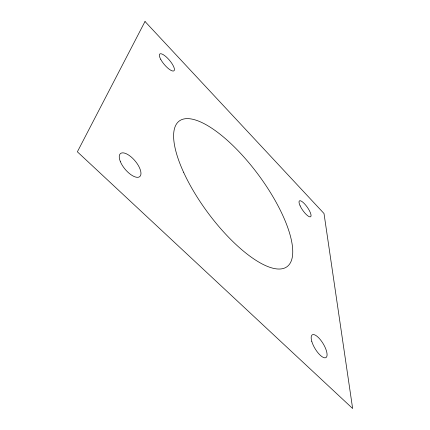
<?xml version="1.0" encoding="UTF-8"?>
<svg xmlns="http://www.w3.org/2000/svg" width="430" height="430" viewBox="0 0 430 430"><rect width="100%" height="100%" fill="white"/><g stroke="black" fill="none" stroke-linecap="round" stroke-linejoin="round"><path stroke-width="0.64" d="M145.012 21.5L77.368 151.811L352.632 408.5L324.01 213.511L145.012 21.5M300.14 205.879A9.702 2.752 54.8 0 0 310.524 216.79A9.702 2.752 54.8 0 0 304.445 203.723A9.702 2.752 54.8 0 0 300.14 205.879M160.782 59.464A10.992 3.349 49.7 0 0 173.784 70.912A10.992 3.349 49.7 0 0 166.093 56.782A10.992 3.349 49.7 0 0 160.782 59.464M183.75 172.607A90.601 31.583 53.5 0 0 286.665 266.939A90.601 31.583 53.5 0 0 229.099 141.943A90.601 31.583 53.5 0 0 183.75 172.607M120.319 161.508A15.023 6.504 50 0 0 139.078 177.02A15.023 6.504 50 0 0 130.903 156.73A15.023 6.504 50 0 0 120.319 161.508M311.766 341.339A13.287 4.752 59 0 0 325.429 357.792A13.287 4.752 59 0 0 320.162 339.447A13.287 4.752 59 0 0 311.766 341.339"/></g></svg>
